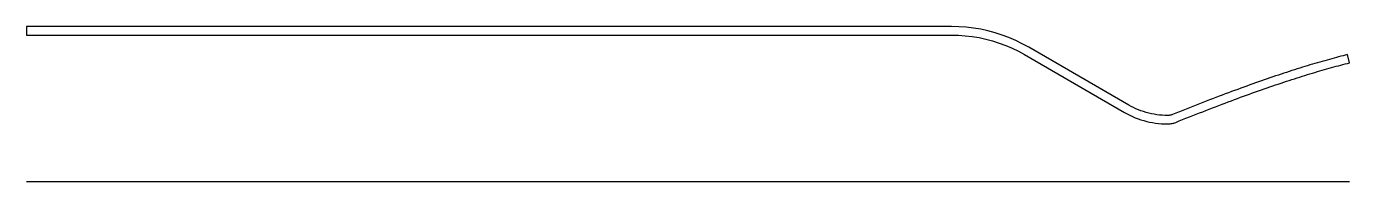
# Model space of a CAD drawing. Extents: x -201 to 32, y 0 to 27.
import ezdxf

# ---------------------------------------------------------------- set-up
doc = ezdxf.new("R2010")
doc.units = 0

msp = doc.modelspace()

# ---------------------------------------------------------------- linework, layer by layer
at = {"layer": 'CENTERLINE'}
msp.add_lwpolyline([(-201.4812, 0), (32.1423, 0)], dxfattribs=at)
at = {"layer": 'WALL'}
msp.add_lwpolyline([(-201.4812, 25.8212), (-38.1544, 25.8212), (-36.9258, 25.7919), (-35.7, 25.7042), (-34.4797, 25.5583), (-33.2677, 25.3545), (-32.0669, 25.0933), (-30.8798, 24.7752), (-29.7092, 24.401), (-28.5577, 23.9715), (-27.4279, 23.4878), (-26.3225, 22.9508), (-25.2438, 22.3618), (-7.6052, 12.1781), (-7.1409, 11.9207), (-6.6678, 11.6797), (-6.1867, 11.4553), (-5.6979, 11.2479), (-5.2023, 11.0576), (-4.7003, 10.8848), (-4.1926, 10.7295), (-3.6797, 10.5921), (-3.1624, 10.4727), (-2.6413, 10.3714), (-2.1169, 10.2883), (-1.5899, 10.2236), (-1.061, 10.1774), (-0.5308, 10.1496), (0, 10.1403), (0.1645, 10.1438), (0.3287, 10.1543), (0.4924, 10.1717), (0.6551, 10.1961), (0.8167, 10.2274), (0.9768, 10.2655), (1.1351, 10.3104), (1.2914, 10.3619), (1.4453, 10.4201), (2.0538, 10.6643), (2.6585, 10.906), (3.2595, 11.1453), (3.8568, 11.3821), (4.4504, 11.6165), (5.0403, 11.8484), (5.6265, 12.0779), (6.2089, 12.3048), (6.7876, 12.5294), (7.3626, 12.7514), (7.9339, 12.971), (8.5015, 13.1882), (9.0654, 13.4028), (9.6255, 13.615), (10.1819, 13.8248), (10.7346, 14.0321), (11.2836, 14.2369), (11.8289, 14.4393), (12.3705, 14.6392), (12.9083, 14.8366), (13.4425, 15.0316), (13.9729, 15.2241), (14.4996, 15.4141), (15.0226, 15.6017), (15.5418, 15.7869), (16.0574, 15.9695), (16.5692, 16.1497), (17.0773, 16.3275), (17.5817, 16.5028), (18.0824, 16.6756), (18.5794, 16.8459), (19.0726, 17.0138), (19.5622, 17.1793), (20.048, 17.3422), (20.5301, 17.5028), (21.0085, 17.6608), (21.4832, 17.8164), (21.9541, 17.9695), (22.4214, 18.1202), (22.8849, 18.2684), (23.3447, 18.4141), (23.8008, 18.5574), (24.2532, 18.6982), (24.7018, 18.8366), (25.1468, 18.9725), (25.588, 19.1059), (26.0255, 19.2368), (26.4593, 19.3654), (26.8894, 19.4914), (27.3158, 19.615), (27.7384, 19.7361), (28.1573, 19.8548), (28.5726, 19.971), (28.9841, 20.0847), (29.3918, 20.196), (29.7959, 20.3048), (30.1963, 20.4111), (30.5929, 20.515), (30.9858, 20.6164), (31.375, 20.7154), (31.7605, 20.8119), (32.1423, 20.9059), (31.7835, 22.3624), (31.399, 22.2677), (31.0081, 22.1698), (30.6135, 22.0695), (30.2154, 21.9667), (29.8137, 21.8615), (29.4083, 21.7538), (28.9994, 21.6437), (28.5868, 21.5311), (28.1706, 21.4161), (27.7508, 21.2986), (27.3274, 21.1787), (26.9003, 21.0563), (26.4697, 20.9315), (26.0354, 20.8042), (25.5974, 20.6745), (25.1558, 20.5423), (24.7106, 20.4076), (24.2618, 20.2705), (23.8093, 20.131), (23.3531, 19.989), (22.8933, 19.8446), (22.4299, 19.6977), (21.9628, 19.5484), (21.4921, 19.3966), (21.0177, 19.2423), (20.5396, 19.0856), (20.0579, 18.9265), (19.5726, 18.7649), (19.0835, 18.6008), (18.5909, 18.4344), (18.0945, 18.2654), (17.5945, 18.094), (17.0908, 17.9202), (16.5835, 17.7439), (16.0725, 17.5651), (15.5578, 17.3839), (15.0395, 17.2002), (14.5175, 17.0141), (13.9918, 16.8256), (13.4624, 16.6346), (12.9294, 16.4411), (12.3927, 16.2452), (11.8523, 16.0468), (11.3083, 15.846), (10.7605, 15.6427), (10.2091, 15.437), (9.654, 15.2288), (9.0953, 15.0182), (8.5328, 14.8051), (7.9667, 14.5896), (7.3968, 14.3716), (6.8233, 14.1511), (6.2462, 13.9282), (5.6653, 13.7029), (5.0807, 13.4751), (4.4925, 13.2448), (3.9006, 13.0121), (3.305, 12.7769), (2.7057, 12.5393), (2.1027, 12.2992), (1.496, 12.0567), (0.8923, 11.8144), (0.7913, 11.7761), (0.6955, 11.7445), (0.5985, 11.717), (0.5004, 11.6937), (0.4014, 11.6745), (0.3017, 11.6596), (0.2014, 11.6489), (0.1008, 11.6425), (0.0124, 11.6403), (-0.4785, 11.6487), (-0.9564, 11.6737), (-1.4331, 11.7154), (-1.9081, 11.7737), (-2.3808, 11.8486), (-2.8506, 11.9399), (-3.3169, 12.0476), (-3.7791, 12.1714), (-4.2368, 12.3114), (-4.6893, 12.4672), (-5.136, 12.6387), (-5.5766, 12.8256), (-6.0103, 13.0279), (-6.4367, 13.2452), (-6.8558, 13.4775), (-24.4956, 23.6618), (-25.6351, 24.284), (-26.8048, 24.8522), (-28.0002, 25.3641), (-29.2186, 25.8185), (-30.4572, 26.2145), (-31.7132, 26.551), (-32.9839, 26.8274), (-34.2662, 27.0431), (-35.5574, 27.1975), (-36.8544, 27.2902), (-38.1542, 27.3212), (-201.4812, 27.3212)], close=True, dxfattribs=at)

doc.saveas('drawing.dxf')
